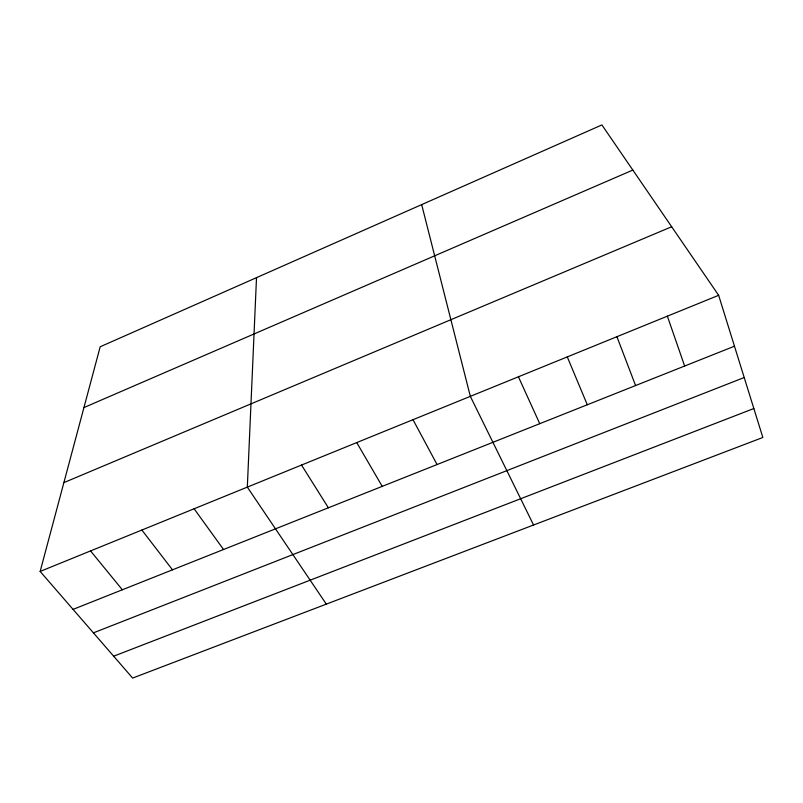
<?xml version="1.0" encoding="UTF-8"?>
<svg xmlns="http://www.w3.org/2000/svg" width="803" height="803" viewBox="0 0 803 803"><rect width="100%" height="100%" fill="white"/><g stroke="black" fill="none" stroke-linecap="round" stroke-linejoin="round"><path stroke-width="1.2" d="M256.508 277.647L247.324 487.12L326.319 604.127M40.15 571.435L100.184 346.776L601.899 124.927L718.645 295.303L762.85 437.474L132.636 678.073L40.15 571.435L718.645 295.303M83.934 407.573L632.824 170.065M63.879 482.623L671.679 226.757M73.063 609.387L734.474 346.203M93.419 632.854L744.21 377.52M113.665 656.202L753.846 408.526M90.548 550.918L122.347 589.773M141.87 530.04L172.494 569.819M194.115 508.771L223.535 549.503M301.526 465.057L328.377 507.787M356.743 442.594L382.228 486.367M413.003 419.698L437.063 464.546M533.563 525.011L470.337 396.361L421.675 204.614M518.417 376.788L539.746 423.683M567.279 356.903L587.294 404.762M616.915 336.698L635.585 385.55M667.373 316.171L684.638 366.027"/></g></svg>
